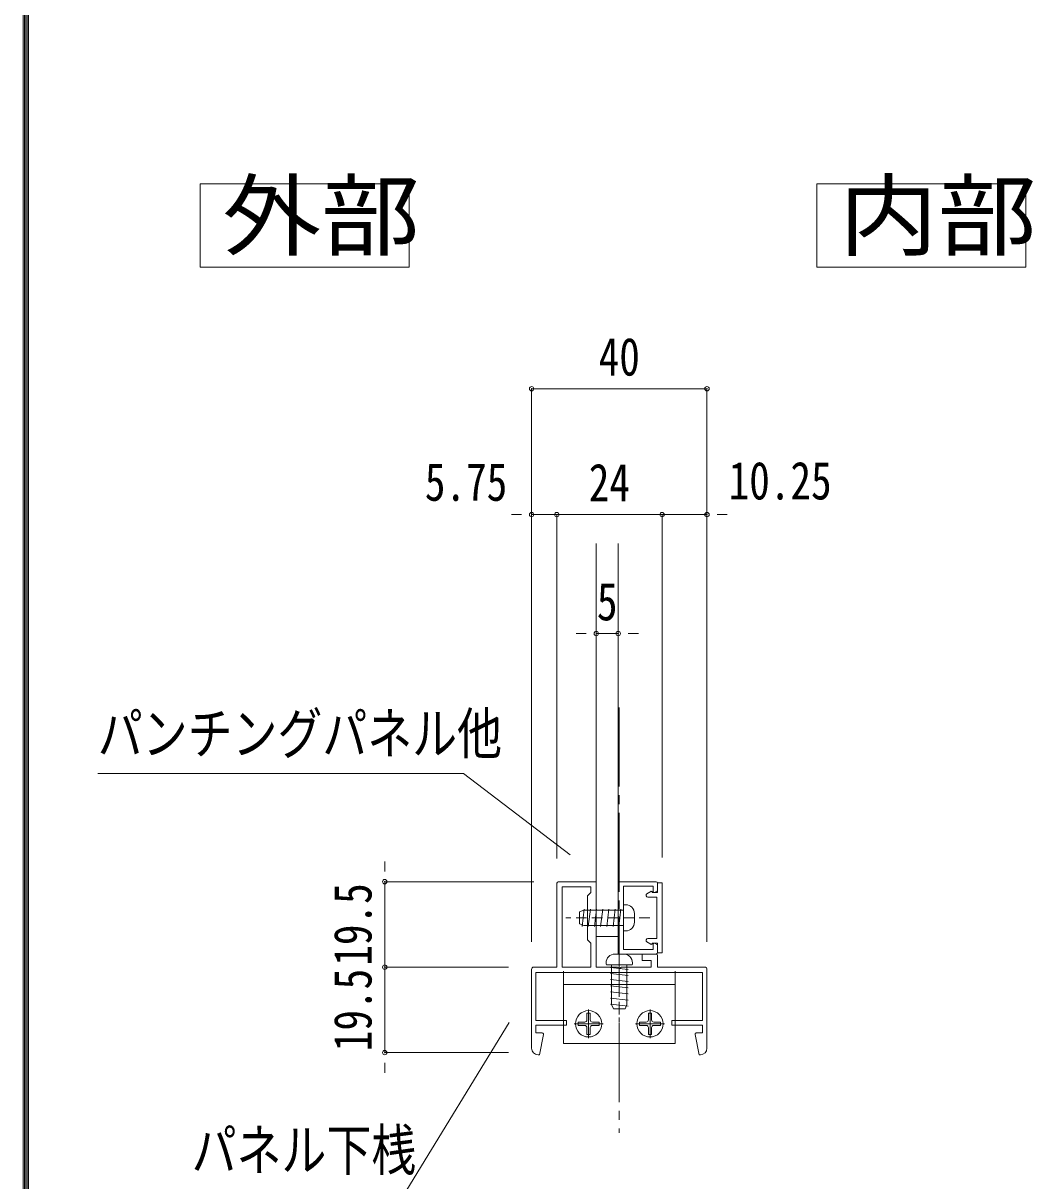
# Model space of a CAD drawing. Units: millimetres at full size; details may follow other scales. Extents: x -1603 to 1599, y -1129 to 1133.
# Drawn here: x -1603 to -1143, y -861 to -333 of the extents above; entities that cross this region are included whole.
import ezdxf
from ezdxf.enums import TextEntityAlignment as Align

# ---------------------------------------------------------------- set-up
doc = ezdxf.new("R2010")
doc.units = ezdxf.units.MM
doc.header["$LTSCALE"] = 4
doc.header["$PDMODE"] = 32
doc.header["$PDSIZE"] = 2
doc.linetypes.add('CHAIN2', pattern=[12, 9, -1, 1, -1])
doc.linetypes.add('DASHED1', pattern=[1.8, 1.2, -0.6])
for name, color, linetype, lineweight in [('0-0_0', 7, 'Continuous', 18), ('0-1_1手摺寸法', 3, 'Continuous', 18), ('0-5_3中心線', 2, 'CHAIN2', 18), ('0-6_41ｱﾙﾐ', 6, 'Continuous', 18), ('0-7_42ｱﾙﾐ部品', 6, 'Continuous', 18), ('0-8_51破線ｱﾙﾐ', 3, 'DASHED1', 18), ('0-9_6ﾊｯﾁﾝｸﾞ', 4, 'Continuous', 9), ('0-B_CYAN', 4, 'Continuous', 9), ('0-E_P4-12', 7, 'Continuous', 18), ('0-F_WAKU', 7, 'Continuous', 18)]:
    doc.layers.add(name, color=color, linetype=linetype, lineweight=lineweight)
doc.styles.add('ＭＳ ゴシック', font='')
doc.styles.get('ＭＳ ゴシック').set_extended_font_data('MS Gothic')

msp = doc.modelspace()

# ---------------------------------------------------------------- linework, layer by layer
at = {"layer": '0-0_0'}
for points in [[(-1353.714, -712.32), (-1402.462, -675.211), (-1569.177, -675.211)], [(-1381.561, -788.941), (-1428.166, -865.195), (-1534.2, -865.195)]]:
    msp.add_lwpolyline(points, dxfattribs=at)
at = {"layer": '0-1_1手摺寸法'}
for p, q in [((-1371.346, -752.132), (-1371.346, -499.728)), ((-1291.346, -499.728), (-1371.346, -499.728)), ((-1366.746, -499.728), (-1295.946, -499.728)), ((-1291.346, -752.132), (-1291.346, -499.728)), ((-1375.946, -557.158), (-1380.546, -557.158)), ((-1371.346, -752.132), (-1371.346, -557.158)), ((-1359.846, -714.132), (-1359.846, -557.158)), ((-1311.846, -557.158), (-1359.846, -557.158)), ((-1359.846, -714.132), (-1359.846, -557.158)), ((-1355.246, -557.158), (-1316.446, -557.158)), ((-1355.246, -557.158), (-1350.646, -557.158)), ((-1316.446, -557.158), (-1321.046, -557.158)), ((-1311.846, -713.632), (-1311.846, -557.158)), ((-1311.846, -713.632), (-1311.846, -557.158)), ((-1291.346, -752.132), (-1291.346, -557.158)), ((-1286.746, -557.158), (-1282.146, -557.158)), ((-1346.446, -611.422), (-1351.046, -611.422)), ((-1341.846, -610.926), (-1341.846, -611.422)), ((-1331.846, -610.926), (-1331.846, -611.422)), ((-1327.246, -611.422), (-1322.646, -611.422)), ((-1438.32, -720.032), (-1438.32, -715.432)), ((-1370.346, -724.632), (-1438.32, -724.632)), ((-1438.32, -759.032), (-1438.32, -754.432)), ((-1381.846, -763.632), (-1438.32, -763.632)), ((-1381.846, -763.632), (-1438.32, -763.632)), ((-1438.32, -768.232), (-1438.32, -772.832)), ((-1381.846, -802.632), (-1438.32, -802.632)), ((-1438.32, -807.232), (-1438.32, -811.832))]:
    msp.add_line(p, q, dxfattribs=at)
for points in [[(-1371.346, -557.158), (-1359.846, -557.158), (-1371.346, -557.158)], [(-1311.846, -557.158), (-1291.346, -557.158), (-1311.846, -557.158)], [(-1341.846, -611.422), (-1331.846, -611.422), (-1341.846, -611.422)], [(-1438.32, -763.632), (-1438.32, -724.632), (-1438.32, -763.632)], [(-1438.32, -763.632), (-1438.32, -802.632), (-1438.32, -763.632)]]:
    msp.add_lwpolyline(points, dxfattribs=at)
for p in [(-1371.346, -499.728), (-1291.346, -499.728), (-1371.346, -557.158), (-1359.846, -557.158), (-1311.846, -557.158), (-1291.346, -557.158), (-1341.846, -611.422), (-1331.846, -611.422), (-1438.32, -724.632), (-1438.32, -763.632), (-1438.32, -802.632)]:
    msp.add_point(p, dxfattribs=at)
at = {"layer": '0-5_3中心線'}
msp.add_line((-1331.346, -645.223), (-1331.346, -839.27), dxfattribs=at)
at = {"layer": '0-6_41ｱﾙﾐ'}
for p, q in [((-1359.846, -763.632), (-1359.846, -725.632)), ((-1358.846, -724.632), (-1341.846, -724.632)), ((-1357.446, -727.032), (-1344.246, -727.032)), ((-1357.446, -763.632), (-1357.446, -727.032)), ((-1344.246, -729.532), (-1344.246, -727.032)), ((-1341.846, -724.632), (-1341.846, -740.093)), ((-1331.846, -740.532), (-1331.846, -724.632)), ((-1331.846, -724.632), (-1314.846, -724.632)), ((-1329.446, -755.632), (-1329.446, -726.632)), ((-1329.446, -726.632), (-1315.846, -726.632)), ((-1315.846, -726.632), (-1315.846, -729.232)), ((-1315.262, -729.587), (-1313.846, -728.77)), ((-1313.846, -725.632), (-1313.846, -728.77)), ((-1345.846, -731.132), (-1344.246, -729.532)), ((-1345.846, -751.132), (-1345.846, -731.132)), ((-1316.999, -729.122), (-1318.743, -730.129)), ((-1316.346, -729.432), (-1316.346, -729.632)), ((-1313.846, -729.632), (-1316.346, -729.632)), ((-1342.331, -740.932), (-1341.846, -740.093)), ((-1342.331, -741.332), (-1341.846, -742.171)), ((-1341.846, -742.171), (-1341.846, -763.632)), ((-1331.846, -740.532), (-1331.432, -740.794)), ((-1331.846, -740.532), (-1331.432, -740.794)), ((-1331.846, -741.732), (-1331.432, -741.47)), ((-1331.846, -741.732), (-1331.432, -741.47)), ((-1331.846, -757.632), (-1331.846, -741.732)), ((-1345.846, -751.132), (-1344.246, -752.732)), ((-1344.246, -752.732), (-1344.246, -763.632)), ((-1316.999, -753.142), (-1318.743, -752.135)), ((-1314.246, -750.632), (-1318.252, -750.632)), ((-1316.346, -752.832), (-1316.346, -752.632)), ((-1313.846, -752.632), (-1316.346, -752.632)), ((-1315.846, -755.632), (-1315.846, -753.032)), ((-1315.262, -752.677), (-1313.846, -753.494)), ((-1313.846, -757.132), (-1313.846, -752.632)), ((-1313.846, -756.632), (-1313.846, -753.494)), ((-1331.846, -757.632), (-1314.846, -757.632)), ((-1329.446, -755.632), (-1315.846, -755.632)), ((-1314.846, -757.632), (-1320.846, -757.632)), ((-1320.846, -757.632), (-1320.846, -760.632)), ((-1311.846, -757.132), (-1313.846, -757.132)), ((-1313.846, -758.632), (-1313.846, -763.632)), ((-1371.346, -764.632), (-1371.346, -800.632)), ((-1359.846, -763.632), (-1370.346, -763.632)), ((-1344.246, -763.632), (-1357.446, -763.632)), ((-1332.386, -763.632), (-1341.846, -763.632)), ((-1331.546, -764.116), (-1332.386, -763.632)), ((-1331.146, -764.116), (-1330.307, -763.632)), ((-1316.846, -763.632), (-1330.307, -763.632)), ((-1320.846, -760.632), (-1316.846, -760.632)), ((-1316.846, -760.632), (-1316.846, -763.632)), ((-1313.846, -763.632), (-1292.346, -763.632)), ((-1291.346, -764.632), (-1291.346, -800.632)), ((-1293.346, -766.032), (-1369.346, -766.032)), ((-1369.346, -766.032), (-1369.346, -788.032)), ((-1293.346, -766.032), (-1293.346, -788.032)), ((-1369.346, -788.032), (-1355.346, -788.032)), ((-1355.346, -788.032), (-1355.346, -790.032)), ((-1293.346, -788.032), (-1307.346, -788.032)), ((-1307.346, -788.032), (-1307.346, -790.032)), ((-1307.346, -790.032), (-1293.346, -790.032)), ((-1293.346, -790.032), (-1293.346, -793.632)), ((-1365.89, -794.35), (-1367.746, -803.632)), ((-1293.346, -793.632), (-1296.214, -793.632)), ((-1367.746, -803.632), (-1368.346, -803.632))]:
    msp.add_line(p, q, dxfattribs=at)
for points in [[(-1313.846, -729.632), (-1313.846, -725.132), (-1313.846, -729.632)], [(-1311.846, -757.132), (-1311.846, -725.132), (-1313.846, -725.132)], [(-1314.246, -750.632), (-1314.246, -731.632), (-1318.252, -731.632)], [(-1355.346, -790.032), (-1369.346, -790.032), (-1369.346, -793.632), (-1366.478, -793.632)], [(-1296.803, -794.35), (-1294.946, -803.632), (-1294.346, -803.632)]]:
    msp.add_lwpolyline(points, dxfattribs=at)
for centre, radius, start, end in [((-1358.846, -725.632), 1, 90, 180), ((-1314.846, -725.632), 1, 0, 90), ((-1318.338, -730.828), 0.808, 119.925, 276.157), ((-1316.746, -729.432), 0.4, 0, 129.207), ((-1315.446, -729.232), 0.4, 180, 302.57), ((-1341.984, -741.132), 0.4, 150, 210), ((-1331.646, -741.132), 0.4, 302.334, 57.666), ((-1331.646, -741.132), 0.4, 302.334, 57.666), ((-1318.338, -751.436), 0.808, 83.843, 240.075), ((-1316.746, -752.832), 0.4, 230.793, 0), ((-1315.446, -753.032), 0.4, 57.43, 180), ((-1314.846, -756.632), 1, 270, 0), ((-1314.846, -758.632), 1, 0, 90), ((-1370.346, -764.632), 1, 90, 180), ((-1331.346, -763.77), 0.4, 240, 300), ((-1292.346, -764.632), 1, 0, 90), ((-1366.478, -794.232), 0.6, 348.69, 90), ((-1296.214, -794.232), 0.6, 90, 191.31), ((-1368.346, -800.632), 3, 180, 270), ((-1294.346, -800.632), 3, 270, 0)]:
    msp.add_arc(centre, radius, start, end, dxfattribs=at)
at = {"layer": '0-7_42ｱﾙﾐ部品'}
for p, q in [((-1356.837, -765.482), (-1356.837, -798.482)), ((-1305.837, -765.482), (-1305.837, -798.482)), ((-1305.837, -771.482), (-1356.837, -771.482)), ((-1305.837, -798.482), (-1356.837, -798.482))]:
    msp.add_line(p, q, dxfattribs=at)
at = {"layer": '0-8_51破線ｱﾙﾐ'}
for p, q in [((-1317.461, -741.132), (-1355.768, -741.132)), ((-1331.346, -750.647), (-1331.346, -788.954))]:
    msp.add_line(p, q, dxfattribs=at)
at = {"layer": '0-9_6ﾊｯﾁﾝｸﾞ'}
for p, q in [((-1347.446, -737.632), (-1349.446, -738.46)), ((-1349.446, -743.804), (-1349.446, -738.46)), ((-1348.302, -745.132), (-1347.364, -737.132)), ((-1348.302, -745.132), (-1347.364, -737.132)), ((-1329.446, -737.632), (-1347.446, -737.632)), ((-1345.483, -745.132), (-1344.545, -737.132)), ((-1345.483, -745.132), (-1344.545, -737.132)), ((-1342.664, -745.132), (-1341.726, -737.132)), ((-1342.664, -745.132), (-1341.726, -737.132)), ((-1339.845, -745.132), (-1338.906, -737.132)), ((-1339.845, -745.132), (-1338.906, -737.132)), ((-1337.026, -745.132), (-1336.087, -737.132)), ((-1337.026, -745.132), (-1336.087, -737.132)), ((-1334.206, -745.132), (-1333.268, -737.132)), ((-1334.206, -745.132), (-1333.268, -737.132)), ((-1331.572, -745.132), (-1330.633, -737.132)), ((-1331.572, -745.132), (-1330.633, -737.132)), ((-1329.446, -746.732), (-1329.446, -735.532)), ((-1328.446, -735.132), (-1329.046, -735.132)), ((-1324.446, -743.132), (-1324.446, -739.132)), ((-1347.446, -744.632), (-1349.446, -743.804)), ((-1329.446, -744.632), (-1347.446, -744.632)), ((-1328.446, -747.132), (-1329.046, -747.132)), ((-1329.346, -757.632), (-1333.346, -757.632)), ((-1337.346, -761.632), (-1337.346, -762.232)), ((-1325.746, -762.632), (-1336.946, -762.632)), ((-1327.346, -764.758), (-1335.346, -763.819)), ((-1327.346, -764.758), (-1335.346, -763.819)), ((-1334.846, -762.632), (-1334.846, -780.632)), ((-1327.846, -762.632), (-1327.846, -780.632)), ((-1325.346, -761.632), (-1325.346, -762.232)), ((-1327.346, -767.392), (-1335.346, -766.454)), ((-1327.346, -767.392), (-1335.346, -766.454)), ((-1327.346, -770.211), (-1335.346, -769.273)), ((-1327.346, -770.211), (-1335.346, -769.273)), ((-1327.346, -773.03), (-1335.346, -772.092)), ((-1327.346, -773.03), (-1335.346, -772.092)), ((-1327.346, -775.85), (-1335.346, -774.911)), ((-1327.346, -775.85), (-1335.346, -774.911)), ((-1327.346, -778.669), (-1335.346, -777.73)), ((-1327.346, -778.669), (-1335.346, -777.73)), ((-1327.346, -781.488), (-1335.346, -780.55)), ((-1327.346, -781.488), (-1335.346, -780.55)), ((-1334.846, -780.632), (-1334.018, -782.632)), ((-1327.846, -780.632), (-1328.675, -782.632)), ((-1346.087, -784.673), (-1346.087, -787.732)), ((-1344.587, -784.673), (-1346.087, -784.673)), ((-1345.337, -796.082), (-1345.337, -782.882)), ((-1344.587, -784.673), (-1344.587, -787.732)), ((-1328.675, -782.632), (-1334.018, -782.632)), ((-1318.087, -784.673), (-1318.087, -787.732)), ((-1318.087, -784.673), (-1316.587, -784.673)), ((-1317.337, -796.082), (-1317.337, -782.882)), ((-1316.587, -784.673), (-1316.587, -787.732)), ((-1351.937, -789.482), (-1338.737, -789.482)), ((-1347.087, -788.732), (-1350.145, -788.732)), ((-1350.145, -790.232), (-1350.145, -788.732)), ((-1347.087, -790.232), (-1350.145, -790.232)), ((-1346.087, -794.29), (-1346.087, -791.232)), ((-1344.587, -794.29), (-1344.587, -791.232)), ((-1343.587, -788.732), (-1340.529, -788.732)), ((-1343.587, -790.232), (-1340.529, -790.232)), ((-1340.529, -790.232), (-1340.529, -788.732)), ((-1310.737, -789.482), (-1323.937, -789.482)), ((-1319.087, -788.732), (-1322.145, -788.732)), ((-1322.145, -790.232), (-1322.145, -788.732)), ((-1319.087, -790.232), (-1322.145, -790.232)), ((-1318.087, -794.29), (-1318.087, -791.232)), ((-1316.587, -794.29), (-1316.587, -791.232)), ((-1315.587, -788.732), (-1312.529, -788.732)), ((-1315.587, -790.232), (-1312.529, -790.232)), ((-1312.529, -790.232), (-1312.529, -788.732)), ((-1344.587, -794.29), (-1346.087, -794.29)), ((-1318.087, -794.29), (-1316.587, -794.29))]:
    msp.add_line(p, q, dxfattribs=at)
for centre in [(-1345.337, -789.482), (-1317.337, -789.482)]:
    msp.add_circle(centre, 6, dxfattribs=at)
for centre, radius, start, end in [((-1329.046, -735.532), 0.4, 90, 180), ((-1328.446, -739.132), 4, 0, 90), ((-1328.446, -743.132), 4, 270, 0), ((-1329.046, -746.732), 0.4, 180, 270), ((-1333.346, -761.632), 4, 90, 180), ((-1329.346, -761.632), 4, 0, 90), ((-1336.946, -762.232), 0.4, 180, 270), ((-1325.746, -762.232), 0.4, 270, 0), ((-1347.087, -787.732), 1, 270, 0), ((-1347.087, -791.232), 1, 0, 90), ((-1343.587, -787.732), 1, 180, 270), ((-1343.587, -791.232), 1, 90, 180), ((-1319.087, -787.732), 1, 270, 0), ((-1319.087, -791.232), 1, 0, 90), ((-1315.587, -787.732), 1, 180, 270), ((-1315.587, -791.232), 1, 90, 180)]:
    msp.add_arc(centre, radius, start, end, dxfattribs=at)
at = {"layer": '0-B_CYAN'}
msp.add_line((-1341.846, -749.632), (-1341.846, -570.29), dxfattribs=at)
msp.add_lwpolyline([(-1331.846, -570.29), (-1331.846, -749.632), (-1341.846, -749.632)], dxfattribs=at)
at = {"layer": '0-E_P4-12'}
for points in [[(-1522.452, -444.32), (-1427.126, -444.32), (-1427.126, -406.31), (-1522.452, -406.31)], [(-1241.21, -444.32), (-1145.885, -444.32), (-1145.885, -406.31), (-1241.21, -406.31)]]:
    msp.add_lwpolyline(points, close=True, dxfattribs=at)
at = {"layer": '0-F_WAKU'}
for p, q in [((-1603.2, 1133.2), (-1603.2, -1129.2)), ((-1602.6, 1132.6), (-1602.6, -1128.6)), ((-1602, 1132), (-1602, -1128)), ((-1601.4, 1131.4), (-1601.4, -1127.4)), ((-1600.8, 1130.8), (-1600.8, -1126.8))]:
    msp.add_line(p, q, dxfattribs=at)

# ---------------------------------------------------------------- texts
at = {"layer": '0-0_0', "style": 'ＭＳ ゴシック', "width": 0.8}
for s, p in [('パンチングパネル他', (-1569.177, -672.068)), ('パネル下桟', (-1526.358, -862.052))]:
    msp.add_text(s, height=18.77, dxfattribs=at).set_placement(p, align=Align.BOTTOM_LEFT)
at = {"layer": '0-1_1手摺寸法', "color": 7, "style": 'ＭＳ ゴシック', "width": 0.8}
for s, p in [('40', (-1340.767, -498.91)), ('10.25', (-1281.496, -555.447)), ('5.75', (-1420.021, -556.047)), ('24', (-1345.267, -556.34)), ('5', (-1341.557, -610.604))]:
    msp.add_text(s, height=17.27, dxfattribs=at).set_placement(p, align=Align.BOTTOM_LEFT)
for p in [(-1439.139, -762.974), (-1439.139, -801.974)]:
    msp.add_text('19.5', height=17.27, rotation=90, dxfattribs=at).set_placement(p, align=Align.BOTTOM_LEFT)
at = {"layer": '0-E_P4-12', "style": 'ＭＳ ゴシック', "width": 1.1}
for s, p in [('外部', (-1512.392, -444.784)), ('内部', (-1231.151, -444.784))]:
    msp.add_text(s, height=30.03, dxfattribs=at).set_placement(p, align=Align.BOTTOM_LEFT)

doc.saveas('drawing.dxf')
